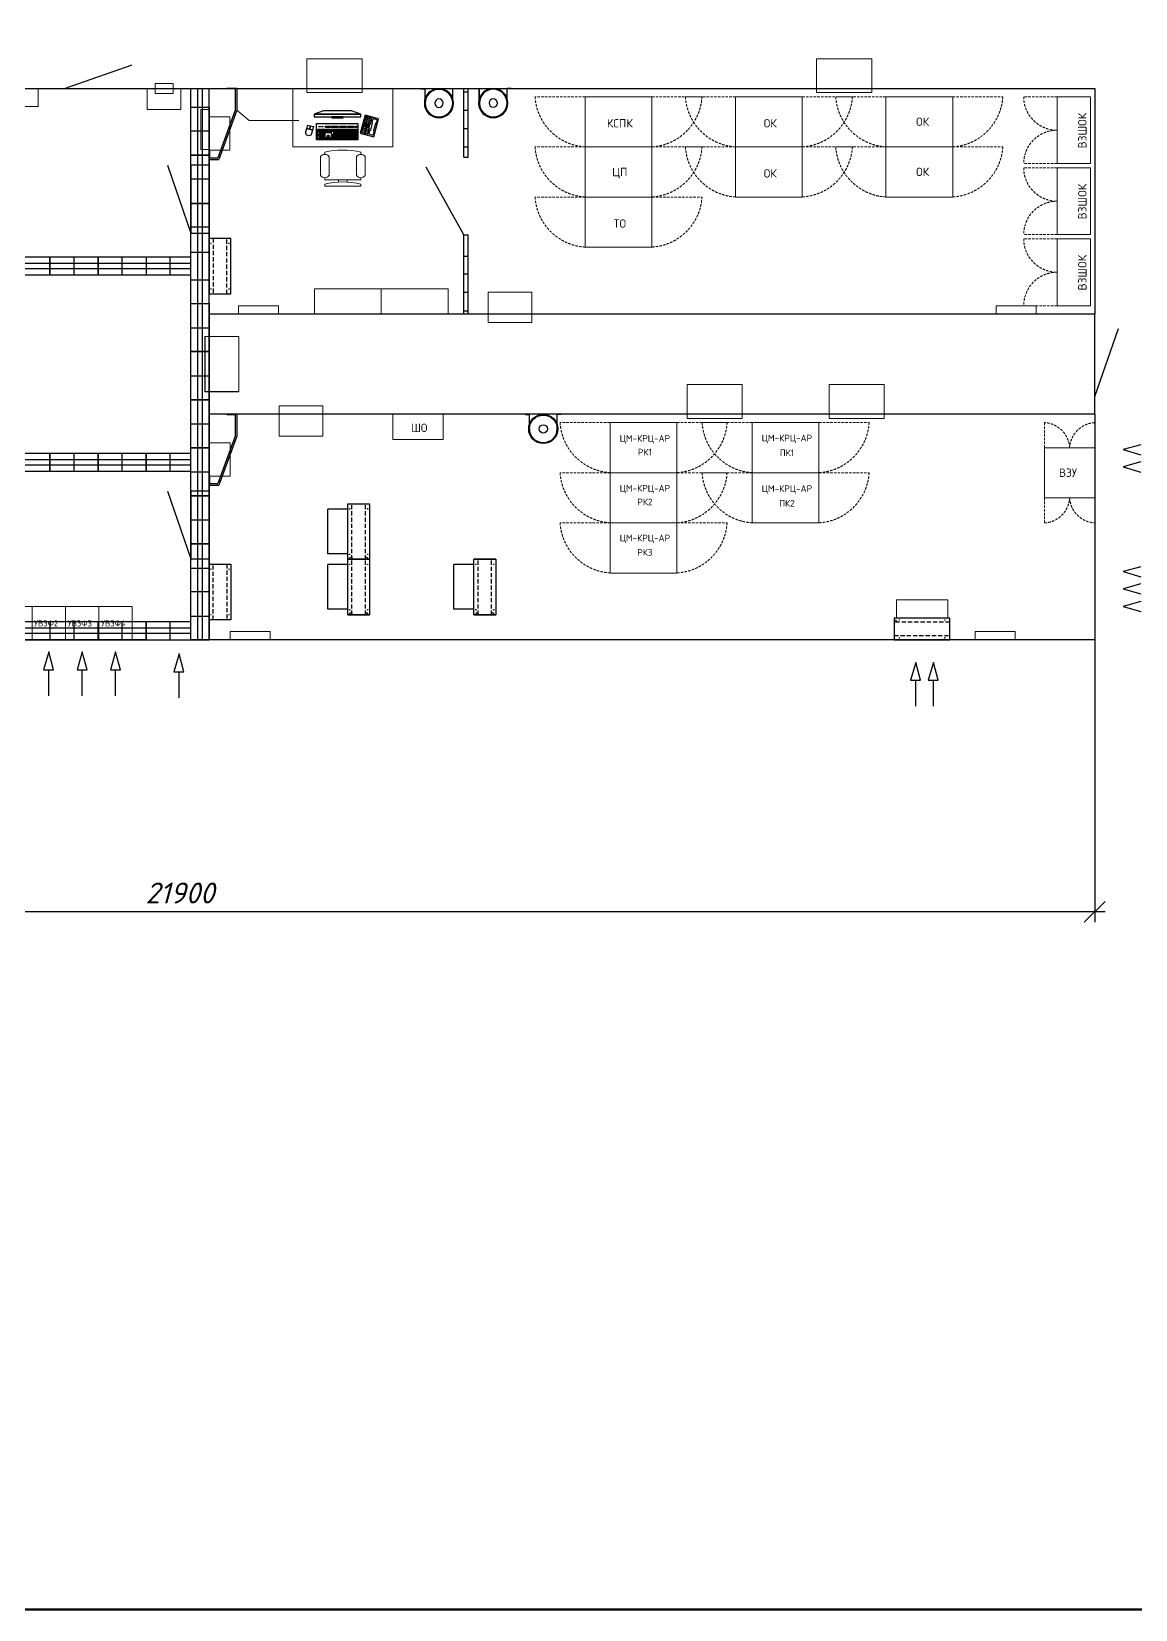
# Model space of a CAD drawing. Header units: millimetres. Extents: x 4048566 to 4194291, y -1208947 to -1143786.
# Drawn here: x 4083791 to 4097004, y -1208947 to -1190061 of the extents above; entities that cross this region are included whole.
import ezdxf
from ezdxf.enums import TextEntityAlignment as Align

# ---------------------------------------------------------------- set-up
doc = ezdxf.new("R2010")
doc.units = ezdxf.units.MM
doc.linetypes.add('DASHED', pattern=[0.75, 0.5, -0.25])
doc.layers.get('Defpoints').update_dxf_attribs({"color": 3})
for name, color, linetype in [('gaz_Оборуд', 7, 'Continuous'), ('pt_sizes', 7, 'Continuous'), ('snaniv', 7, 'Continuous'), ('закладные', 7, 'Continuous'), ('Оборудование', 7, 'Continuous'), ('Опоры', 7, 'Continuous'), ('ЦП ТО АРМ', 7, 'Continuous')]:
    doc.layers.add(name, color=color, linetype=linetype)
for name, color, linetype, lineweight in [('второстепенные', 7, 'Continuous', 25), ('закладные размеры', 7, 'Continuous', 0), ('освещение', 7, 'Continuous', 40), ('пластмас_коро', 7, 'Continuous', 40)]:
    doc.layers.add(name, color=color, linetype=linetype, lineweight=lineweight)
doc.styles.add('ISOCPEUR', font='isocpeur.ttf')
doc.styles.add('ВНИПИТЕКСТ', font='isocpeui.ttf')
doc.dimstyles.new('СПДС$0', dxfattribs={"dimscale": 100, "dimtxt": 2.5, "dimasz": 2.5, "dimexe": 1.25, "dimexo": 0.004, "dimgap": 1, "dimtad": 1, "dimdec": 0, "dimtxsty": 'ВНИПИТЕКСТ', "dimblk": 'OBLIQUE', "dimcen": 0, "dimdle": 1.25, "dimclrd": 256, "dimclre": 256, "dimclrt": 256, "dimadec": 0, "dimazin": 2, "dimtfac": 1, "dimtdec": 0, "dimtmove": 1, "dimatfit": 3, "dimldrblk": 'NONE', "dimfxl": 1, "dimlwd": -1, "dimlwe": -1, "dimarcsym": 0})

# ---------------------------------------------------------------- blocks, each defined once
blk = doc.blocks.new('кондиционер')
at = {"layer": 'пластмас_коро', "color": 0, "lineweight": 0, "ltscale": 60}
blk.add_line((15336, 25908), (15996, 25908), dxfattribs=at)
blk.add_lwpolyline([(15336, 25958), (15996, 25958), (15996, 25553), (15336, 25553)], close=True, dxfattribs=at)
blk = doc.blocks.new('559-00-00')
for centre in [(-272, 237), (272, 237), (-272, 23), (272, 23)]:
    blk.add_circle(centre, 3.25)
at = {"layer": 'snaniv'}
for p, q in [((332, 260), (-333, 260)), ((-333, 260), (-333, 0)), ((332, 0), (332, 260)), ((-333, 0), (332, 0))]:
    blk.add_line(p, q, dxfattribs=at)
at = {"layer": 'snaniv', "linetype": 'DASHED', "ltscale": 100}
for p, q in [((332, 210), (-332, 210)), ((-332, 50), (332, 50))]:
    blk.add_line(p, q, dxfattribs=at)
blk = doc.blocks.new('кресло')
at = {"linetype": 'Continuous', "lineweight": 0}
for p, q in [((7309, 9115), (7283, 9115)), ((7563, 9166), (7334, 9166)), ((7614, 9115), (7588, 9115)), ((7614, 9115), (7614, 8683)), ((7690, 9115), (7664, 9115)), ((7334, 9064), (7563, 9064)), ((7614, 8950), (7641, 8950)), ((7563, 8734), (7334, 8734)), ((7614, 8848), (7641, 8848)), ((7309, 8683), (7283, 8683)), ((7334, 8632), (7563, 8632)), ((7614, 8683), (7588, 8683)), ((7690, 8683), (7664, 8683))]:
    blk.add_line(p, q, dxfattribs=at)
for centre, radius, start, end in [((8188, 8899), 930, 166.5803, 193.4197), ((7372, 9115), 63.5, 126.8699, 233.1301), ((7525, 9115), 63.5, 306.8699, 53.1301), ((8569, 8899), 930, 166.5803, 193.4197), ((7372, 8683), 63.5, 126.8699, 233.1301), ((7525, 8683), 63.5, 306.8699, 53.1301)]:
    blk.add_arc(centre, radius, start, end, dxfattribs=at)
at = {"layer": 'пластмас_коро', "lineweight": 0, "ltscale": 60}
blk.add_line((7690, 8683), (7690, 9115), dxfattribs=at)
blk = doc.blocks.new('пожарка')
at = {"layer": 'gaz_Оборуд'}
for p, q in [((45351, 111425), (45351, 111423)), ((45351, 111423), (45399, 111423)), ((45376, 111427), (45376, 111420)), ((45399, 111250), (45399, 111423)), ((45401, 111250), (45401, 111425)), ((45731, 111250), (45731, 111425)), ((45781, 111423), (45733, 111423)), ((45733, 111250), (45733, 111423)), ((45756, 111427), (45756, 111420)), ((45781, 111425), (45781, 111423))]:
    blk.add_line(p, q, dxfattribs=at)
for radius in [175, 165, 50]:
    blk.add_circle((45566, 111250), radius, dxfattribs=at)
blk.add_arc((45566, 111250), 167, 180, 0, dxfattribs=at)
blk = doc.blocks.new('полка межмод')
at = {"layer": 'Оборудование'}
for p, q in [((330, 850), (210, 850)), ((210, 850), (210, 848)), ((210, 848), (310, 848)), ((310, 850), (310, 590)), ((330, 850), (330, 590)), ((310, 590), (102, 20)), ((330, 590), (115, 0)), ((0, 100), (0, 0)), ((2, 100), (0, 100)), ((0, 20), (102, 20)), ((0, 0), (115, 0)), ((2, 100), (2, 20))]:
    blk.add_line(p, q, dxfattribs=at)
blk = doc.blocks.new('статив')
for centre in [(70060, 31903), (70604, 31903), (70060, 31689), (70604, 31689)]:
    blk.add_circle(centre, 3.25)
at = {"layer": 'snaniv'}
for p, q in [((69999, 31926), (69999, 31666)), ((70664, 31926), (70000, 31926)), ((70664, 31666), (70664, 31926)), ((70000, 31666), (70664, 31666))]:
    blk.add_line(p, q, dxfattribs=at)
at = {"layer": 'snaniv', "linetype": 'DASHED', "ltscale": 100}
for p, q in [((70664, 31876), (70000, 31876)), ((70000, 31716), (70664, 31716))]:
    blk.add_line(p, q, dxfattribs=at)
at = {"layer": 'snaniv'}
blk.add_circle((70014, 31888), 12, dxfattribs=at)
at = {"layer": 'пластмас_коро', "lineweight": 0, "ltscale": 60}
for points in [[(70025, 32146), (70642, 32146), (70642, 31926), (70025, 31926)], [(69999, 31926), (70664, 31926), (70664, 31666), (69999, 31666)]]:
    blk.add_lwpolyline(points, close=True, dxfattribs=at)
blk = doc.blocks.new('A$Cd82c53b2')
at = {"lineweight": 30}
for p, q in [((11859, 7808), (12670, 8092)), ((10890, 7808), (11854, 7808)), ((10890, 7808), (13590, 7808)), ((13590, 1208), (13590, 7808)), ((16640, 6985), (16640, 7808)), ((16640, 7768), (16690, 7768)), ((16690, 6985), (16690, 7808)), ((16640, 7548), (16690, 7548)), ((16640, 7328), (16690, 7328)), ((13590, 7058), (13590, 5858)), ((16640, 7108), (16690, 7108)), ((13090, 6889), (13370, 6076)), ((16640, 6056), (16187, 6867)), ((16640, 6985), (16690, 6985)), ((16640, 5108), (16640, 6056)), ((16640, 6056), (16690, 6056)), ((16690, 5108), (16690, 6056)), ((16640, 5802), (16690, 5802)), ((16640, 5588), (16690, 5588)), ((16640, 5368), (16690, 5368)), ((16640, 5148), (16690, 5148)), ((24190, 4121), (24474, 4933)), ((24190, 3908), (13590, 3908)), ((13590, 3908), (13590, 1208)), ((24190, 3908), (24190, 1208)), ((13590, 3158), (13590, 1958)), ((13090, 2989), (13370, 2177)), ((10890, 1208), (13590, 1208)), ((24190, 1208), (13590, 1208))]:
    blk.add_line(p, q, dxfattribs=at)
at = {"linetype": 'DASHED', "lineweight": 0, "ltscale": 60}
for p, q in [((23740, 7708), (23340, 7708)), ((23740, 6908), (23340, 6908)), ((23740, 6858), (23340, 6858)), ((23740, 6058), (23340, 6058)), ((23740, 6008), (23340, 6008)), ((23740, 5208), (23340, 5208))]:
    blk.add_line(p, q, dxfattribs=at)
at = {"lineweight": 0, "ltscale": 60}
for p, q in [((14068, 7425), (13921, 7548)), ((16930, 5108), (17451, 5108)), ((14951, 3908), (14430, 3908))]:
    blk.add_line(p, q, dxfattribs=at)
at = {"lineweight": 30}
for points in [[(13590, 7808), (24190, 7808), (24190, 5108), (13590, 5108)], [(13370, 6076), (13590, 6076), (13590, 6888), (13370, 6888)], [(13370, 2177), (13590, 2177), (13590, 2988), (13370, 2988)]]:
    blk.add_lwpolyline(points, close=True, dxfattribs=at)
at = {"lineweight": 0, "ltscale": 60}
for points in [[(24140, 7708), (23740, 7708), (23740, 6908), (24140, 6908)], [(24140, 6858), (23740, 6858), (23740, 6058), (24140, 6058)], [(24140, 6008), (23740, 6008), (23740, 5208), (24140, 5208)], [(24190, 3508), (24190, 2908), (23590, 2908), (23590, 3508)], [(11070, 1608), (11070, 1208), (11470, 1208), (11470, 1608)], [(11470, 1608), (11470, 1208), (11870, 1208), (11870, 1608)], [(11870, 1608), (11870, 1208), (12270, 1208), (12270, 1608)], [(12270, 1608), (12270, 1208), (12670, 1208), (12670, 1608)]]:
    blk.add_lwpolyline(points, close=True, dxfattribs=at)
at = {"linetype": 'DASHED', "lineweight": 0, "ltscale": 60}
for centre, start, end in [((23742, 7710), 180.2115, 269.7834), ((23742, 6907), 90.2166, 179.7885), ((23742, 6860), 180.2115, 269.7834), ((23742, 6057), 90.2166, 179.7885), ((23742, 6010), 180.2115, 269.7834), ((23742, 5207), 90.2166, 179.7885)]:
    blk.add_arc(centre, 402, start, end, dxfattribs=at)
at = {"layer": 'Defpoints'}
for p, q in [((24742, 3544), (24530, 3485)), ((24530, 3485), (24742, 3424)), ((24742, 3337), (24530, 3278)), ((24530, 3278), (24742, 3217)), ((24742, 2084), (24530, 2025)), ((24530, 2025), (24742, 1964)), ((24742, 1877), (24530, 1818)), ((24530, 1818), (24742, 1757)), ((24742, 1666), (24530, 1607)), ((24530, 1607), (24742, 1546)), ((22048, 937), (21986, 725)), ((22106, 725), (22048, 937)), ((22259, 937), (22197, 725)), ((22317, 725), (22259, 937)), ((21986, 725), (22106, 725)), ((22048, 413), (22048, 725)), ((22197, 725), (22317, 725)), ((22259, 413), (22259, 725))]:
    blk.add_line(p, q, dxfattribs=at)
at = {"layer": 'Defpoints', "lineweight": -3}
for p, q in [((11670, 1063), (11609, 851)), ((11729, 851), (11670, 1063)), ((12070, 1063), (12009, 851)), ((12129, 851), (12070, 1063)), ((12470, 1063), (12409, 851)), ((12529, 851), (12470, 1063)), ((13230, 1039), (13169, 827)), ((13289, 827), (13230, 1039)), ((11609, 851), (11729, 851)), ((11670, 539), (11670, 851)), ((12009, 851), (12129, 851)), ((12070, 539), (12070, 851)), ((12409, 851), (12529, 851)), ((12470, 539), (12470, 851)), ((13169, 827), (13289, 827)), ((13230, 515), (13230, 827))]:
    blk.add_line(p, q, dxfattribs=at)
at = {"layer": 'snaniv', "lineweight": 30}
blk.add_line((24190, 3908), (24190, 5108), dxfattribs=at)
at = {"layer": 'snaniv'}
for p, q in [((15250, 2172), (15250, 2836)), ((15250, 2836), (15510, 2836)), ((15510, 2836), (15510, 2172)), ((15010, 2239), (15010, 2774)), ((15250, 2774), (15010, 2774)), ((15250, 2239), (15010, 2239)), ((15010, 1575), (15010, 2110)), ((15250, 2110), (15010, 2110)), ((15510, 2172), (15250, 2172)), ((15250, 2172), (15300, 2172)), ((15250, 1508), (15250, 2172)), ((15250, 2172), (15510, 2172)), ((15510, 2172), (15460, 2172)), ((15510, 2172), (15510, 1508)), ((16520, 1575), (16520, 2110)), ((16760, 2110), (16520, 2110)), ((17020, 2172), (16760, 2172)), ((16760, 2172), (16810, 2172)), ((16760, 1508), (16760, 2172)), ((16760, 2172), (17020, 2172)), ((17020, 2172), (16970, 2172)), ((17020, 2172), (17020, 1508)), ((15250, 1575), (15010, 1575)), ((16760, 1575), (16520, 1575)), ((15510, 1508), (15250, 1508)), ((15250, 1508), (15300, 1508)), ((15510, 1508), (15460, 1508)), ((17020, 1508), (16760, 1508)), ((16760, 1508), (16810, 1508)), ((17020, 1508), (16970, 1508))]:
    blk.add_line(p, q, dxfattribs=at)
for centre, radius in [((15273, 2776), 3), ((15487, 2776), 3), ((15273, 2232), 3), ((15273, 2112), 3), ((15288, 2186), 12), ((15472, 2186), 12), ((15487, 2232), 3), ((15487, 2112), 3), ((16783, 2112), 3), ((16997, 2112), 3), ((15273, 1568), 3), ((15288, 1522), 12), ((15472, 1522), 12), ((15487, 1568), 3), ((16783, 1568), 3), ((16798, 1522), 12), ((16982, 1522), 12), ((16997, 1568), 3)]:
    blk.add_circle(centre, radius, dxfattribs=at)
at = {"layer": 'закладные'}
for p, q in [((13370, 5858), (13370, 7808)), ((13370, 7808), (13590, 7808)), ((13450, 7808), (13450, 5843)), ((13510, 5843), (13510, 7808)), ((13590, 7583), (13590, 7808)), ((13590, 7298), (13370, 7298)), ((13590, 7008), (13370, 7008)), ((13590, 6723), (13370, 6723)), ((13590, 6433), (13370, 6433)), ((13590, 6148), (13370, 6148)), ((11110, 5793), (13370, 5793)), ((13370, 5713), (11110, 5713)), ((11975, 5573), (11975, 5793)), ((12550, 5573), (12550, 5793)), ((13125, 5573), (13125, 5793)), ((13370, 1208), (13370, 5843)), ((13450, 5843), (13450, 1208)), ((13510, 1208), (13510, 5843)), ((11110, 5653), (13370, 5653)), ((13370, 5573), (11110, 5573)), ((13370, 5573), (12260, 5573)), ((13370, 5588), (13370, 5588)), ((13370, 5518), (13590, 5518)), ((13370, 5233), (13590, 5233)), ((13370, 4943), (13590, 4943)), ((13370, 4368), (13590, 4368)), ((13370, 4083), (13590, 4083)), ((13370, 3793), (13590, 3793)), ((11110, 3443), (13370, 3443)), ((11685, 3223), (11685, 3443)), ((11975, 3223), (11975, 3443)), ((12260, 3223), (12260, 3443)), ((12550, 3223), (12550, 3443)), ((12835, 3223), (12835, 3443)), ((13125, 3223), (13125, 3443)), ((13370, 3363), (11110, 3363)), ((11110, 3303), (13370, 3303)), ((13370, 3223), (11110, 3223)), ((13370, 3223), (12260, 3223)), ((13370, 3218), (13590, 3218)), ((13370, 2933), (13590, 2933)), ((13370, 2643), (13590, 2643)), ((13370, 2358), (13590, 2358)), ((13370, 2068), (13590, 2068)), ((11110, 1428), (13370, 1428)), ((13370, 1348), (11110, 1348)), ((11975, 1208), (11975, 1428)), ((12550, 1208), (12550, 1428)), ((12835, 1208), (12835, 1428)), ((13125, 1208), (13125, 1428)), ((13370, 1493), (13590, 1493)), ((11110, 1288), (13370, 1288)), ((12835, 1208), (13370, 1208))]:
    blk.add_line(p, q, dxfattribs=at)
for points in [[(13590, 7583), (13590, 7008), (13370, 7008), (13370, 7583)], [(13590, 7008), (13590, 6433), (13370, 6433), (13370, 7008)], [(13590, 6433), (13590, 5843), (13370, 5843), (13370, 6433)], [(11685, 5573), (11110, 5573), (11110, 5793), (11685, 5793)], [(12260, 5573), (11685, 5573), (11685, 5793), (12260, 5793)], [(12835, 5573), (12260, 5573), (12260, 5793), (12835, 5793)], [(13370, 4658), (13370, 5233), (13590, 5233), (13590, 4658)], [(13370, 4083), (13370, 4658), (13590, 4658), (13590, 4083)], [(13370, 3508), (13370, 4083), (13590, 4083), (13590, 3508)], [(12260, 3223), (11110, 3223), (11110, 3443), (12260, 3443)], [(11685, 3223), (11110, 3223), (11110, 3443), (11685, 3443)], [(12260, 3223), (11685, 3223), (11685, 3443), (12260, 3443)], [(12835, 3223), (12260, 3223), (12260, 3443), (12835, 3443)], [(13370, 2358), (13370, 3508), (13590, 3508), (13590, 2358)], [(13370, 2933), (13370, 3508), (13590, 3508), (13590, 2933)], [(13370, 2358), (13370, 2933), (13590, 2933), (13590, 2358)], [(13370, 1208), (13370, 2358), (13590, 2358), (13590, 1208)], [(13370, 1783), (13370, 2358), (13590, 2358), (13590, 1783)], [(12260, 1208), (11110, 1208), (11110, 1428), (12260, 1428)], [(11685, 1208), (11110, 1208), (11110, 1428), (11685, 1428)], [(12835, 1208), (12260, 1208), (12260, 1428), (12835, 1428)]]:
    blk.add_lwpolyline(points, close=True, dxfattribs=at)
at = {"layer": 'закладные размеры', "lineweight": 0}
blk.add_line((12975, 7808), (13406, 7808), dxfattribs=at)
blk.add_lwpolyline([(13158, 7867), (12943, 7867), (12943, 7749), (13158, 7749)], close=True, dxfattribs=at)
at = {"layer": 'Опоры', "linetype": 'DASHED', "ltscale": 100}
for p, q in [((15300, 2172), (15300, 2836)), ((15460, 2172), (15460, 2836)), ((15300, 1508), (15300, 2172)), ((15460, 1508), (15460, 2172)), ((16810, 1508), (16810, 2172)), ((16970, 1508), (16970, 2172))]:
    blk.add_line(p, q, dxfattribs=at)
at = {"layer": 'Опоры'}
for p, q in [((15250, 2172), (15510, 2172)), ((15250, 2172), (15510, 2172)), ((16760, 2172), (17020, 2172)), ((16760, 2172), (17020, 2172)), ((15250, 1508), (15510, 1508)), ((15250, 1508), (15510, 1508)), ((16760, 1508), (17020, 1508)), ((16760, 1508), (17020, 1508))]:
    blk.add_line(p, q, dxfattribs=at)
at = {"layer": 'освещение', "color": 1, "lineweight": 30}
blk.add_line((11854, 7808), (12516, 7808), dxfattribs=at)
at = {"layer": 'пластмас_коро', "linetype": 'DASHED', "lineweight": 0, "ltscale": 60}
for p, q in [((18090, 7708), (17490, 7708)), ((18890, 7708), (19490, 7708)), ((19890, 7708), (19290, 7708)), ((20690, 7708), (21290, 7708)), ((21690, 7708), (21090, 7708)), ((22490, 7708), (23090, 7708)), ((18090, 7108), (17490, 7108)), ((18890, 7108), (19490, 7108)), ((19890, 7108), (19290, 7108)), ((20690, 7108), (21290, 7108)), ((21690, 7108), (21090, 7108)), ((22490, 7108), (23090, 7108)), ((18090, 6508), (17490, 6508)), ((18890, 6508), (19490, 6508)), ((18390, 3808), (17790, 3808)), ((19190, 3808), (19790, 3808)), ((20090, 3808), (19490, 3808)), ((20890, 3808), (21490, 3808)), ((23590, 3808), (23590, 3508)), ((24190, 3808), (24190, 3508)), ((18390, 3208), (17790, 3208)), ((19190, 3208), (19790, 3208)), ((20090, 3208), (19490, 3208)), ((20890, 3208), (21490, 3208)), ((23590, 2908), (23590, 2608)), ((24190, 2908), (24190, 2608)), ((18390, 2608), (17790, 2608)), ((19190, 2608), (19790, 2608))]:
    blk.add_line(p, q, dxfattribs=at)
at = {"layer": 'пластмас_коро', "lineweight": 0, "ltscale": 60}
blk.add_line((14068, 7425), (14665, 7425), dxfattribs=at)
for points in [[(11107, 7594), (11543, 7594), (11543, 7808), (11107, 7808)], [(12850, 7558), (12850, 7808), (13250, 7808), (13250, 7558)], [(14590, 7108), (15790, 7108), (15790, 7808), (14590, 7808)], [(13490, 7078), (13490, 7558), (13590, 7558), (13590, 7078)], [(18890, 7108), (18090, 7108), (18090, 7708), (18890, 7708)], [(20690, 7108), (19890, 7108), (19890, 7708), (20690, 7708)], [(22490, 7108), (21690, 7108), (21690, 7708), (22490, 7708)], [(13839, 7069), (13590, 7069), (13590, 7469), (13839, 7469)], [(18890, 6508), (18090, 6508), (18090, 7108), (18890, 7108)], [(20690, 6508), (19890, 6508), (19890, 7108), (20690, 7108)], [(22490, 6508), (21690, 6508), (21690, 7108), (22490, 7108)], [(18890, 5908), (18090, 5908), (18090, 6508), (18890, 6508)], [(15651, 5408), (14851, 5408), (14851, 5108), (15651, 5108)], [(16451, 5408), (15651, 5408), (15651, 5108), (16451, 5108)], [(16930, 5008), (16930, 5368), (17451, 5368), (17451, 5008)], [(13940, 5208), (14420, 5208), (14420, 5108), (13940, 5108)], [(23010, 5108), (23490, 5108), (23490, 5208), (23010, 5208)], [(13540, 4178), (13540, 4838), (13945, 4838), (13945, 4178)], [(14951, 4008), (14951, 3648), (14430, 3648), (14430, 4008)], [(16390, 3908), (15790, 3908), (15790, 3608), (16390, 3608)], [(19190, 3208), (18390, 3208), (18390, 3808), (19190, 3808)], [(20890, 3208), (20090, 3208), (20090, 3808), (20890, 3808)], [(13840, 3168), (13590, 3168), (13590, 3568), (13840, 3568)], [(19190, 2608), (18390, 2608), (18390, 3208), (19190, 3208)], [(20890, 2608), (20090, 2608), (20090, 3208), (20890, 3208)], [(19190, 2008), (18390, 2008), (18390, 2608), (19190, 2608)], [(14320, 1308), (13840, 1308), (13840, 1208), (14320, 1208)], [(23240, 1208), (22760, 1208), (22760, 1308), (23240, 1308)]]:
    blk.add_lwpolyline(points, close=True, dxfattribs=at)
at = {"layer": 'пластмас_коро', "linetype": 'DASHED', "lineweight": 0, "ltscale": 60}
for centre, radius, start, end in [((18129, 7747), 639, 183.4316, 266.5684), ((18852, 7747), 639, 273.4316, 356.5684), ((19929, 7747), 639, 183.4316, 266.5684), ((20652, 7747), 639, 273.4316, 356.5684), ((21729, 7747), 639, 183.4316, 266.5684), ((22452, 7747), 639, 273.4316, 356.5684), ((18129, 7147), 639, 183.4316, 266.5684), ((18852, 7147), 639, 273.4316, 356.5684), ((19929, 7147), 639, 183.4316, 266.5684), ((20652, 7147), 639, 273.4316, 356.5684), ((21729, 7147), 639, 183.4316, 266.5684), ((22452, 7147), 639, 273.4316, 356.5684), ((18129, 6547), 639, 183.4316, 266.5684), ((18852, 6547), 639, 273.4316, 356.5684), ((18429, 3847), 639, 183.4316, 266.5684), ((19152, 3847), 639, 273.4316, 356.5684), ((20129, 3847), 639, 183.4316, 266.5684), ((20852, 3847), 639, 273.4316, 356.5684), ((23571, 3489), 320, 3.4316, 86.5684), ((24209, 3489), 320, 93.4316, 176.5684), ((18429, 3247), 639, 183.4316, 266.5684), ((19152, 3247), 639, 273.4316, 356.5684), ((20129, 3247), 639, 183.4316, 266.5684), ((20852, 3247), 639, 273.4316, 356.5684), ((23571, 2927), 320, 273.4316, 356.5684), ((24209, 2927), 320, 183.4316, 266.5684), ((18429, 2647), 639, 183.4316, 266.5684), ((19152, 2647), 639, 273.4316, 356.5684)]:
    blk.add_arc(centre, radius, start, end, dxfattribs=at)
at = {"layer": 'ЦП ТО АРМ', "linetype": 'Continuous'}
for p, q in [((15514, 7351), (15440, 7371)), ((15515, 7358), (15442, 7378)), ((15517, 7365), (15443, 7385)), ((15519, 7372), (15445, 7391)), ((15527, 7402), (15453, 7422)), ((15532, 7419), (15458, 7438)), ((15536, 7436), (15462, 7455)), ((15473, 7398), (15491, 7466)), ((15498, 7391), (15516, 7459)), ((14825, 7312), (14760, 7329)), ((14824, 7309), (14760, 7326)), ((14792, 7321), (14803, 7361)), ((14796, 7321), (14807, 7360)), ((15454, 7291), (15421, 7300)), ((15459, 7308), (15425, 7317)), ((15463, 7325), (15430, 7334)), ((15512, 7345), (15438, 7364)), ((15495, 7280), (15461, 7289)), ((15499, 7297), (15465, 7306)), ((15504, 7314), (15470, 7323))]:
    blk.add_line(p, q, dxfattribs=at)
blk.add_lwpolyline([(14786, 7242), (14760, 7249, -0.308636), (14749, 7289), (14770, 7368, -0.414214), (14772, 7370), (14836, 7352, -0.414214), (14838, 7350), (14816, 7268, -0.354971)], format="xyb", close=True, dxfattribs=at)
for points in [[(14849, 7500), (15405, 7500), (15293, 7540), (14960, 7540)], [(14849, 7500), (14849, 7470), (15405, 7470), (15405, 7500)], [(15369, 7192), (14874, 7192), (14874, 7387), (15369, 7387)], [(15195, 7458), (15195, 7470), (15058, 7470), (15058, 7458)], [(15618, 7446), (15457, 7490), (15399, 7273), (15560, 7230)], [(15541, 7453), (15467, 7473), (15449, 7405), (15523, 7385)], [(15561, 7288), (15552, 7254), (15544, 7249), (15510, 7258), (15505, 7267), (15514, 7300), (15525, 7312), (15547, 7393), (15543, 7409), (15552, 7442), (15561, 7447), (15595, 7438), (15600, 7430), (15590, 7396), (15580, 7384), (15558, 7303)], [(14907, 7301), (14890, 7301), (14890, 7320), (14907, 7320)], [(14907, 7252), (14890, 7252), (14890, 7296), (14907, 7296)], [(14907, 7207), (14890, 7207), (14890, 7249), (14907, 7249)], [(14916, 7350), (14902, 7350), (14902, 7354), (14916, 7354)], [(14929, 7301), (14912, 7301), (14912, 7320), (14929, 7320)], [(14929, 7278), (14912, 7278), (14912, 7296), (14929, 7296)], [(14929, 7254), (14912, 7254), (14912, 7273), (14929, 7273)], [(14929, 7231), (14912, 7231), (14912, 7250), (14929, 7250)], [(14929, 7207), (14912, 7207), (14912, 7226), (14929, 7226)], [(14936, 7350), (14923, 7350), (14923, 7354), (14936, 7354)], [(14974, 7207), (14933, 7207), (14933, 7226), (14974, 7226)], [(14952, 7301), (14935, 7301), (14935, 7320), (14952, 7320)], [(14952, 7278), (14935, 7278), (14935, 7296), (14952, 7296)], [(14952, 7254), (14935, 7254), (14935, 7273), (14952, 7273)], [(14952, 7231), (14935, 7231), (14935, 7250), (14952, 7250)], [(14957, 7350), (14943, 7350), (14943, 7354), (14957, 7354)], [(14974, 7301), (14957, 7301), (14957, 7320), (14974, 7320)], [(14974, 7278), (14957, 7278), (14957, 7296), (14974, 7296)], [(14974, 7254), (14957, 7254), (14957, 7273), (14974, 7273)], [(14974, 7231), (14957, 7231), (14957, 7250), (14974, 7250)], [(15002, 7339), (14984, 7339), (14984, 7357), (15002, 7357)], [(15002, 7301), (14984, 7301), (14984, 7320), (15002, 7320)], [(15002, 7278), (14984, 7278), (14984, 7296), (15002, 7296)], [(15002, 7207), (14984, 7207), (14984, 7226), (15002, 7226)], [(15022, 7339), (15005, 7339), (15005, 7357), (15022, 7357)], [(15022, 7301), (15005, 7301), (15005, 7320), (15022, 7320)], [(15022, 7278), (15005, 7278), (15005, 7296), (15022, 7296)], [(15022, 7231), (15005, 7231), (15005, 7250), (15022, 7250)], [(15022, 7207), (15005, 7207), (15005, 7226), (15022, 7226)], [(15043, 7339), (15026, 7339), (15026, 7357), (15043, 7357)], [(15043, 7301), (15026, 7301), (15026, 7320), (15043, 7320)], [(15043, 7278), (15026, 7278), (15026, 7296), (15043, 7296)], [(15043, 7207), (15026, 7207), (15026, 7226), (15043, 7226)], [(15081, 7301), (15053, 7301), (15053, 7320), (15081, 7320)], [(15081, 7255), (15053, 7255), (15053, 7296), (15081, 7296)], [(15101, 7231), (15053, 7231), (15053, 7250), (15101, 7250)], [(15081, 7207), (15053, 7207), (15053, 7226), (15081, 7226)], [(15072, 7339), (15055, 7339), (15055, 7357), (15072, 7357)], [(15093, 7339), (15076, 7339), (15076, 7357), (15093, 7357)], [(15101, 7301), (15084, 7301), (15084, 7320), (15101, 7320)], [(15101, 7278), (15084, 7278), (15084, 7296), (15101, 7296)], [(15101, 7254), (15084, 7254), (15084, 7273), (15101, 7273)], [(15101, 7207), (15084, 7207), (15084, 7226), (15101, 7226)], [(15113, 7339), (15096, 7339), (15096, 7357), (15113, 7357)], [(15122, 7301), (15105, 7301), (15105, 7320), (15122, 7320)], [(15122, 7278), (15105, 7278), (15105, 7296), (15122, 7296)], [(15122, 7254), (15105, 7254), (15105, 7273), (15122, 7273)], [(15122, 7231), (15105, 7231), (15105, 7250), (15122, 7250)], [(15122, 7207), (15105, 7207), (15105, 7226), (15122, 7226)], [(15134, 7339), (15117, 7339), (15117, 7357), (15134, 7357)], [(15143, 7301), (15125, 7301), (15125, 7320), (15143, 7320)], [(15143, 7278), (15125, 7278), (15125, 7296), (15143, 7296)], [(15143, 7254), (15125, 7254), (15125, 7273), (15143, 7273)], [(15143, 7231), (15125, 7231), (15125, 7250), (15143, 7250)], [(15143, 7207), (15125, 7207), (15125, 7226), (15143, 7226)], [(15163, 7301), (15146, 7301), (15146, 7320), (15163, 7320)], [(15163, 7278), (15146, 7278), (15146, 7296), (15163, 7296)], [(15163, 7254), (15146, 7254), (15146, 7273), (15163, 7273)], [(15163, 7231), (15146, 7231), (15146, 7250), (15163, 7250)], [(15287, 7207), (15146, 7207), (15146, 7226), (15287, 7226)], [(15170, 7339), (15153, 7339), (15153, 7357), (15170, 7357)], [(15184, 7301), (15167, 7301), (15167, 7320), (15184, 7320)], [(15184, 7278), (15167, 7278), (15167, 7296), (15184, 7296)], [(15184, 7254), (15167, 7254), (15167, 7273), (15184, 7273)], [(15184, 7231), (15167, 7231), (15167, 7250), (15184, 7250)], [(15191, 7339), (15173, 7339), (15173, 7357), (15191, 7357)], [(15204, 7301), (15187, 7301), (15187, 7320), (15204, 7320)], [(15204, 7278), (15187, 7278), (15187, 7296), (15204, 7296)], [(15204, 7254), (15187, 7254), (15187, 7273), (15204, 7273)], [(15204, 7231), (15187, 7231), (15187, 7250), (15204, 7250)], [(15211, 7339), (15194, 7339), (15194, 7357), (15211, 7357)], [(15225, 7301), (15208, 7301), (15208, 7320), (15225, 7320)], [(15225, 7278), (15208, 7278), (15208, 7296), (15225, 7296)], [(15225, 7254), (15208, 7254), (15208, 7273), (15225, 7273)], [(15225, 7231), (15208, 7231), (15208, 7250), (15225, 7250)], [(15232, 7339), (15215, 7339), (15215, 7357), (15232, 7357)], [(15246, 7301), (15228, 7301), (15228, 7320), (15246, 7320)], [(15246, 7278), (15228, 7278), (15228, 7296), (15246, 7296)], [(15246, 7254), (15228, 7254), (15228, 7273), (15246, 7273)], [(15246, 7231), (15228, 7231), (15228, 7250), (15246, 7250)], [(15266, 7339), (15249, 7339), (15249, 7357), (15266, 7357)], [(15266, 7301), (15249, 7301), (15249, 7320), (15266, 7320)], [(15266, 7278), (15249, 7278), (15249, 7296), (15266, 7296)], [(15266, 7254), (15249, 7254), (15249, 7273), (15266, 7273)], [(15266, 7231), (15249, 7231), (15249, 7250), (15266, 7250)], [(15287, 7339), (15270, 7339), (15270, 7357), (15287, 7357)], [(15287, 7301), (15270, 7301), (15270, 7320), (15287, 7320)], [(15287, 7278), (15270, 7278), (15270, 7296), (15287, 7296)], [(15287, 7254), (15270, 7254), (15270, 7273), (15287, 7273)], [(15287, 7231), (15270, 7231), (15270, 7250), (15287, 7250)], [(15308, 7339), (15290, 7339), (15290, 7357), (15308, 7357)], [(15308, 7301), (15290, 7301), (15290, 7320), (15308, 7320)], [(15308, 7278), (15290, 7278), (15290, 7296), (15308, 7296)], [(15308, 7254), (15290, 7254), (15290, 7273), (15308, 7273)], [(15308, 7231), (15290, 7231), (15290, 7250), (15308, 7250)], [(15308, 7207), (15290, 7207), (15290, 7226), (15308, 7226)], [(15328, 7339), (15311, 7339), (15311, 7357), (15328, 7357)], [(15328, 7301), (15311, 7301), (15311, 7320), (15328, 7320)], [(15328, 7278), (15311, 7278), (15311, 7296), (15328, 7296)], [(15328, 7254), (15311, 7254), (15311, 7273), (15328, 7273)], [(15328, 7231), (15311, 7231), (15311, 7250), (15328, 7250)], [(15328, 7207), (15311, 7207), (15311, 7226), (15328, 7226)], [(15359, 7301), (15332, 7301), (15332, 7320), (15359, 7320)], [(15359, 7278), (15332, 7278), (15332, 7296), (15359, 7296)], [(15359, 7254), (15332, 7254), (15332, 7273), (15359, 7273)], [(15359, 7231), (15332, 7231), (15332, 7250), (15359, 7250)], [(15359, 7207), (15332, 7207), (15332, 7226), (15359, 7226)], [(15359, 7339), (15342, 7339), (15342, 7357), (15359, 7357)], [(15468, 7342), (15434, 7351), (15416, 7283), (15450, 7274)], [(15508, 7331), (15475, 7340), (15457, 7272), (15490, 7263)]]:
    blk.add_lwpolyline(points, close=True, dxfattribs=at)
at = {"layer": 'закладные размеры', "lineweight": -2, "rotation": 90}
blk.add_blockref('559-00-00', (13850, 5681), dxfattribs=at)
at = {"layer": 'закладные размеры', "lineweight": -2, "xscale": -1, "rotation": 270}
blk.add_blockref('559-00-00', (13590, 1781), dxfattribs=at)
at = {"layer": 'закладные размеры', "lineweight": -2}
blk.add_blockref('статив', (-48209, -30457), dxfattribs=at)
at = {"layer": 'Оборудование', "color": 0}
for p in [(13591, 6958), (13591, 3058)]:
    blk.add_blockref('полка межмод', p, dxfattribs=at)
at = {"layer": 'пластмас_коро', "lineweight": 0}
for p, rotation in [((30756, 33717), 180), ((39499, -11157), 90)]:
    blk.add_blockref('кондиционер', p, dxfattribs=dict(at, rotation=rotation))
at = {"layer": 'пластмас_коро', "lineweight": 0, "xscale": -1, "rotation": 180}
for p in [(5525, 33717), (3975, 29817), (5675, 29817)]:
    blk.add_blockref('кондиционер', p, dxfattribs=at)
at = {"layer": 'пластмас_коро', "lineweight": 0, "xscale": -1}
for p in [(61907, -103618), (62557, -103617)]:
    blk.add_blockref('пожарка', p, dxfattribs=at)
at = {"layer": 'пластмас_коро', "color": 0, "lineweight": 0, "xscale": -1, "rotation": 90}
blk.add_blockref('кресло', (24089, 14328), dxfattribs=at)
at = {"layer": 'пластмас_коро', "lineweight": 0}
blk.add_blockref('пожарка', (-27976, -107517), dxfattribs=at)
at = {"layer": 'закладные размеры', "lineweight": -3, "style": 'ISOCPEUR'}
for s, height, p in [('КСПК', 100, (18506, 7341)), ('ОК', 100, (20306, 7341)), ('ОК', 100, (22130, 7360)), ('ЦП', 100, (18506, 6758)), ('ОК', 100, (20306, 6741)), ('ОК', 100, (22130, 6760)), ('ТО', 100, (18506, 6141)), ('ШО', 100, (16106, 3696)), ('ЦМ-КРЦ-АР', 80, (18806, 3579)), ('ЦМ-КРЦ-АР', 80, (20506, 3583)), ('РК1', 80, (18806, 3415)), ('ПК1', 80, (20506, 3407)), ('ВЗУ', 100, (23870, 3159)), ('ЦМ-КРЦ-АР', 80, (18806, 2983)), ('ЦМ-КРЦ-АР', 80, (20506, 2979)), ('РК2', 80, (18806, 2819)), ('ПК2', 80, (20506, 2803)), ('ЦМ-КРЦ-АР', 80, (18806, 2387)), ('РК3', 80, (18806, 2215))]:
    blk.add_text(s, height=height, dxfattribs=at).set_placement(p, align=Align.CENTER)
for p in [(24092, 7303), (24092, 6453), (24092, 5603)]:
    blk.add_text('ВЗШОК', height=100, rotation=90, dxfattribs=at).set_placement(p, align=Align.CENTER)
for s, p in [('УВЗФ2', (11496, 1369)), ('УВЗФ3', (11899, 1369)), ('УВЗФ4', (12299, 1369))]:
    blk.add_text(s, height=75, dxfattribs=at).set_placement(p)
blk = doc.blocks.new('_Oblique')
at = {"color": 0, "linetype": 'ByBlock', "lineweight": -2}
blk.add_line((-0.5, -0.5), (0.5, 0.5), dxfattribs=at)
blk = doc.blocks.new('*D35')
at = {"layer": 'Defpoints', "color": 0, "ltscale": 50, "transparency": 16777216}
for p in [(4074617, -1197342), (4096517, -1197342), (4074617, -1200597)]:
    blk.add_point(p, dxfattribs=at)
at = {"layer": 'pt_sizes', "ltscale": 50, "transparency": 16777216}
for p, q in [((4074617, -1197342), (4074617, -1200722)), ((4096517, -1197342), (4096517, -1200722)), ((4096642, -1200597), (4074492, -1200597))]:
    blk.add_line(p, q, dxfattribs=at)
at = {"layer": 'pt_sizes', "ltscale": 50, "transparency": 16777216, "xscale": 250, "yscale": 250, "zscale": 250, "rotation": 180}
blk.add_blockref('_Oblique', (4074617, -1200597), dxfattribs=at)
at = {"layer": 'pt_sizes', "ltscale": 50, "transparency": 16777216, "xscale": 250, "yscale": 250, "zscale": 250}
blk.add_blockref('_Oblique', (4096517, -1200597), dxfattribs=at)
at = {"layer": 'pt_sizes', "ltscale": 50, "transparency": 16777216, "insert": (4085567, -1200372), "char_height": 250, "attachment_point": 5, "style": 'ВНИПИТЕКСТ'}
blk.add_mtext('21900', dxfattribs=at)
blk = doc.blocks.new('_NONE')

msp = doc.modelspace()

# ---------------------------------------------------------------- linework, layer by layer
at = {"linetype": 'Continuous', "lineweight": 100, "ltscale": 0.083333}
msp.add_lwpolyline([(4048566.1, -1143785.9), (4194291.2, -1143785.9), (4194291.2, -1208947.5), (4048566.1, -1208947.5)], close=True, dxfattribs=at)

# ---------------------------------------------------------------- block references
at = {"layer": 'второстепенные', "ltscale": 50}
msp.add_blockref('A$Cd82c53b2', (4072326.3, -1198550.2), dxfattribs=at)

# ---------------------------------------------------------------- dimensions: what is measured, and where the dimension line sits
at = {"layer": 'pt_sizes', "ltscale": 50}
dim = msp.add_linear_dim(base=(4074616.7, -1200597), p1=(4096516.7, -1197341.9), p2=(4074616.7, -1197341.9), dimstyle='СПДС$0', dxfattribs=at)
dim.commit()
dim.dimension.update_dxf_attribs({"geometry": '*D35', "text_midpoint": (4085566.7, -1200372)})

doc.saveas('drawing.dxf')
